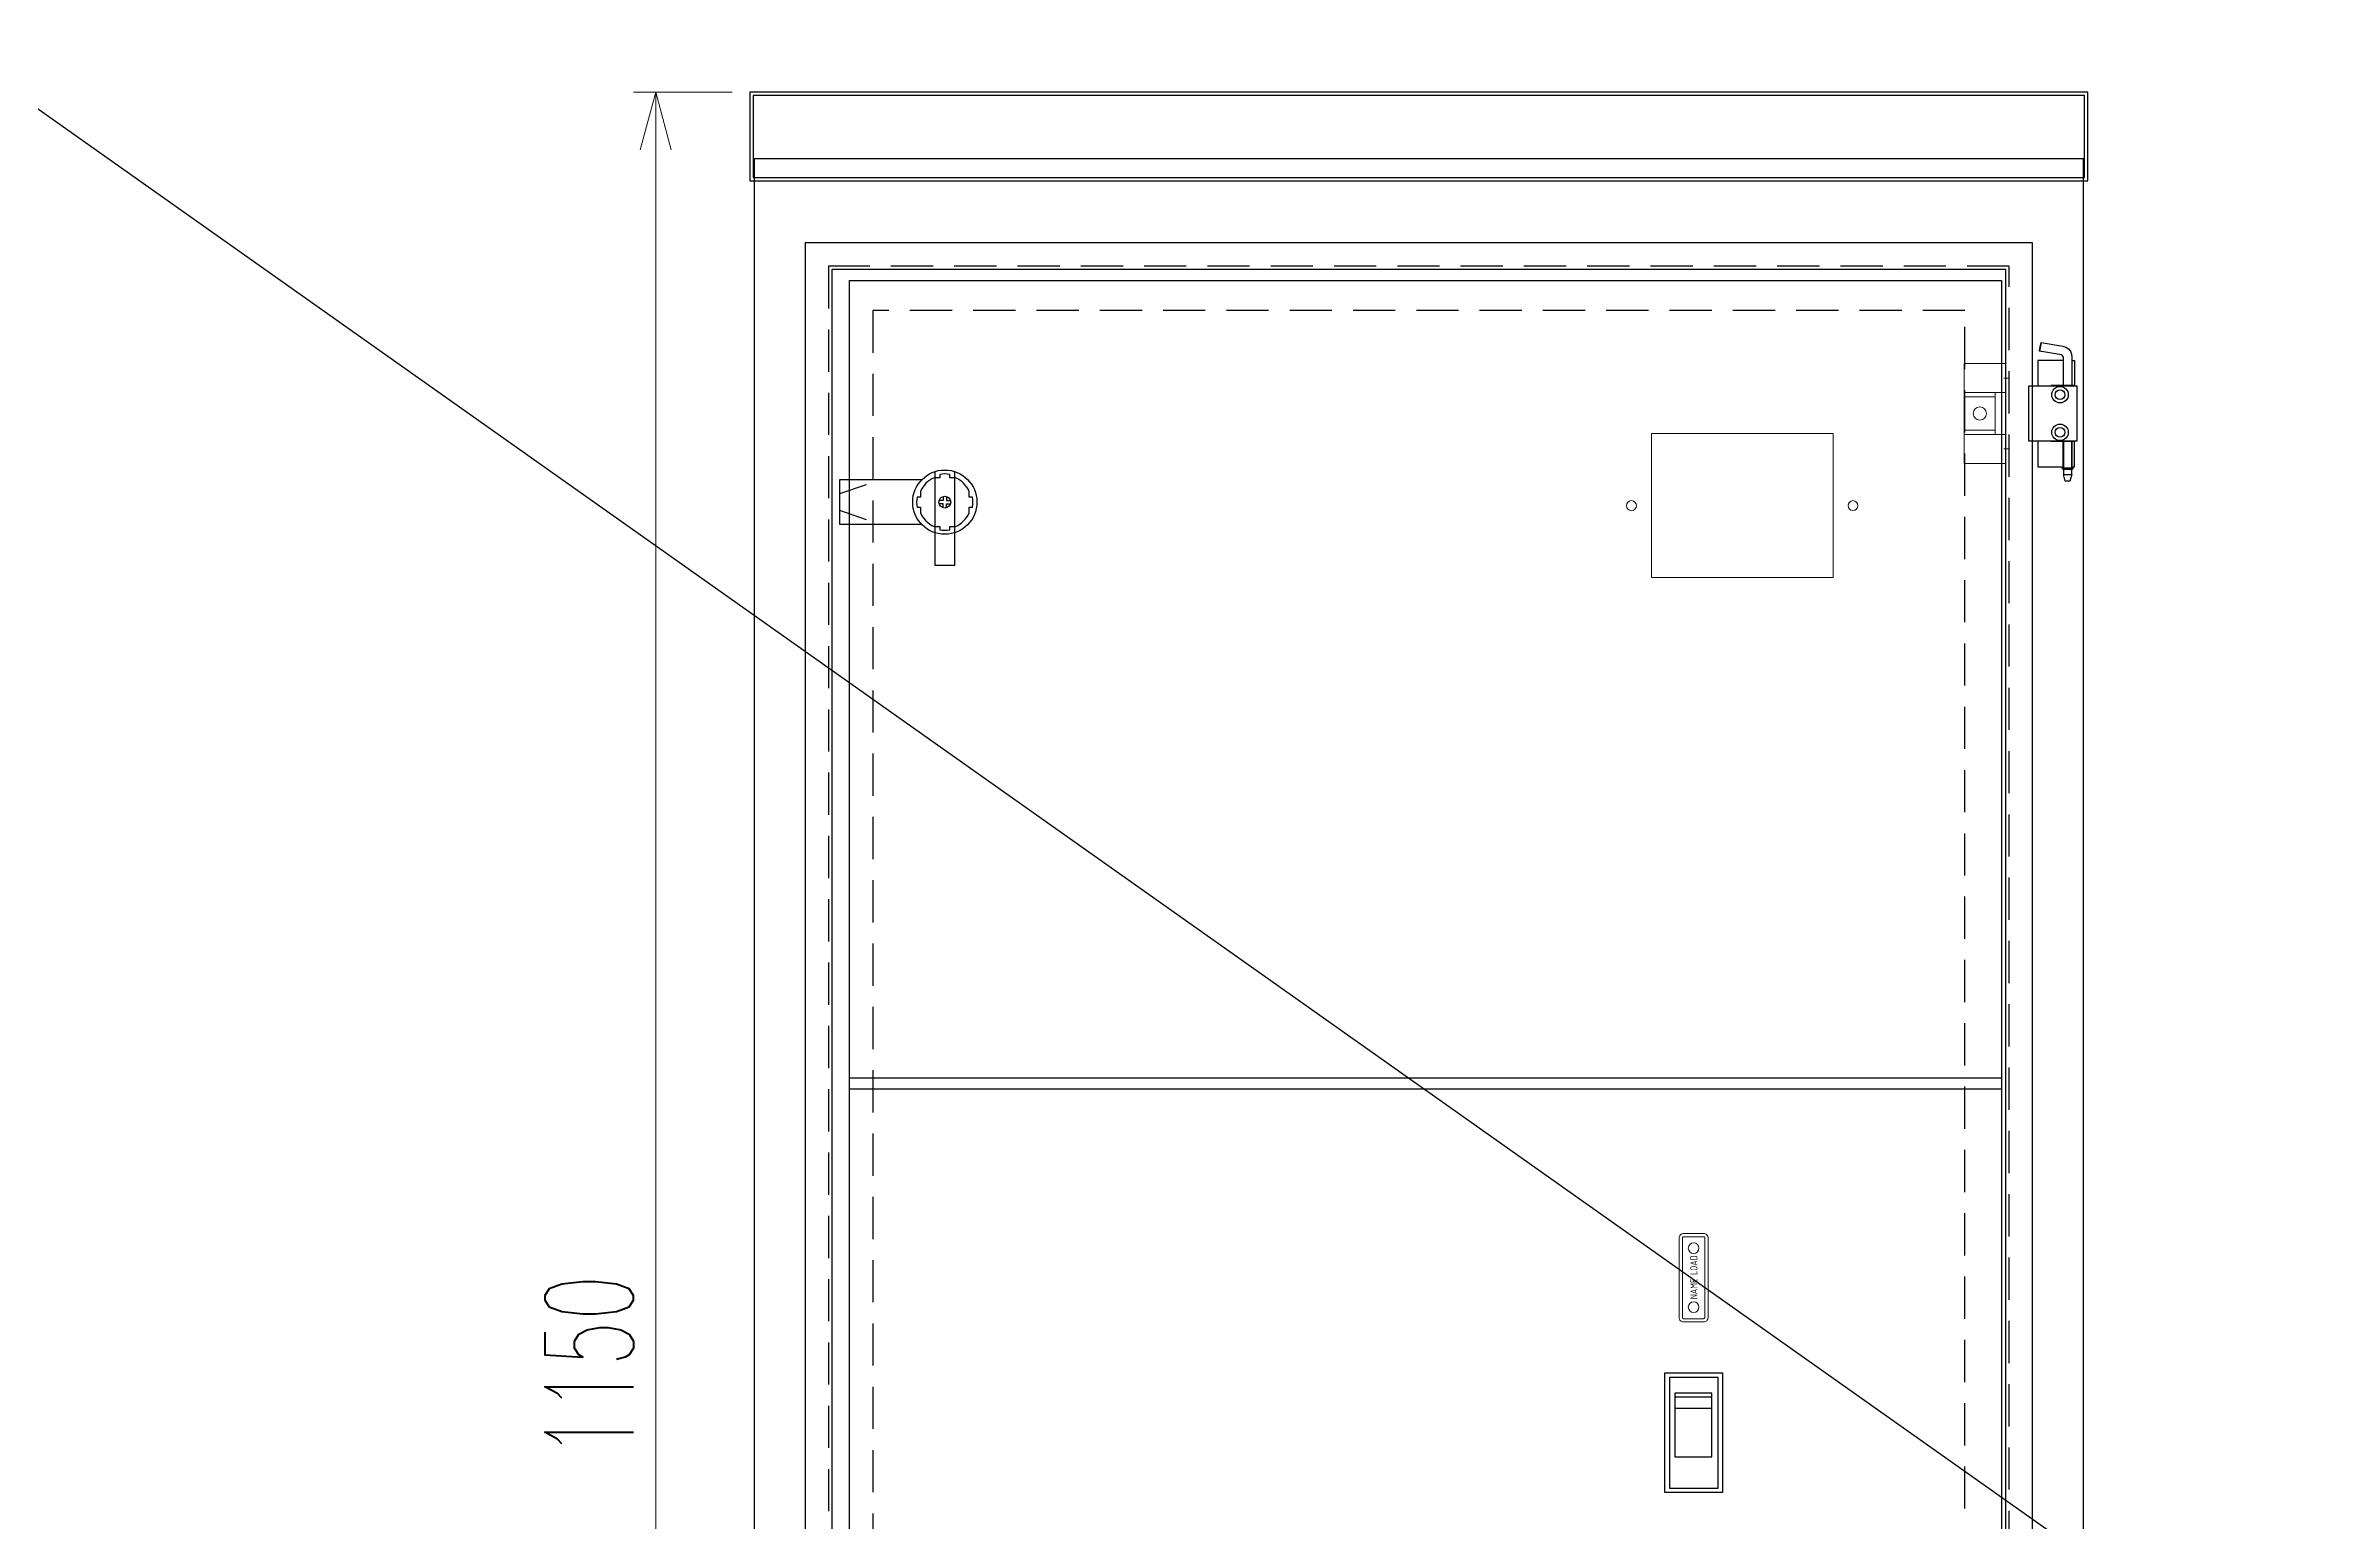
# Model space of a CAD drawing. Header units: millimetres. Extents: x -208796 to -83323, y 30910 to 103951.
# Drawn here: x -112194 to -111165, y 39835 to 40501 of the extents above; entities that cross this region are included whole.
import ezdxf
from ezdxf.enums import TextEntityAlignment as Align

# ---------------------------------------------------------------- set-up
doc = ezdxf.new("R2010")
doc.units = ezdxf.units.MM
doc.header["$LTSCALE"] = 3
doc.linetypes.add('ACAD_ISO04W100', pattern=[30, 24, -3, 0, -3])
doc.linetypes.add('HIDDEN', pattern=[9.525, 6.35, -3.175])
for name, color, linetype in [('@.DM. NÉT CHÍNH', 7, 'Continuous'), ('@.VISIBLE', 7, 'Continuous'), ('centerline', 6, 'ACAD_ISO04W100'), ('EQUIPMENT', 4, 'Continuous'), ('equipments', 2, 'Continuous')]:
    doc.layers.add(name, color=color, linetype=linetype)
doc.styles.add('Ann_w01', font='romans.shx', dxfattribs={"width": 0.6, "bigfont": 'chineset.shx'})
doc.styles.add('WD_IEC', font='isocp2.shx')
doc.dimstyles.new('Dim 01_SC20', dxfattribs={"dimscale": 20, "dimtxt": 2, "dimasz": 1.3, "dimexe": 0.5, "dimexo": 0.5, "dimgap": 0.5, "dimtad": 1, "dimdec": 1, "dimzin": 12, "dimdsep": 46, "dimtxsty": 'Ann_w01', "dimblk": 'OPEN30', "dimcen": 1.5, "dimclrd": 6, "dimclre": 6, "dimclrt": 3, "dimadec": 1, "dimazin": 3, "dimtm": 1e-09, "dimtfac": 1, "dimtdec": 1, "dimtix": 1, "dimtmove": 0, "dimatfit": 3, "dimldrblk": 'OPEN30', "dimfxl": 0, "dimtolj": 1, "dimlwd": 20, "dimlwe": 20, "dimarcsym": 0})

# ---------------------------------------------------------------- blocks, each defined once
blk = doc.blocks.new('HL025-2.2 Front')
at = {"layer": 'centerline', "lineweight": 0}
for p, q in [((12.8, 16), (10.8, 16)), ((12.8, -16), (10.8, -16))]:
    blk.add_line(p, q, dxfattribs=at)
at = {"layer": 'equipments', "lineweight": 0}
for p, q in [((7, 9.5), (-7, 9.5)), ((11.8, 9.5), (-7, 9.5)), ((7, 7.5), (-7, 7.5)), ((7, -7.5), (-7, -7.5)), ((7, -9.5), (-7, -9.5)), ((11.8, -9.5), (-7, -9.5))]:
    blk.add_line(p, q, dxfattribs=at)
for points in [[(11.8, 9.5), (11.8, 22.5), (-7, 22.5), (-7, -22.5), (11.8, -22.5), (11.8, -9.5)], [(7, -7.5), (7, -7.5), (7, 7.5), (7, 7.5)]]:
    blk.add_lwpolyline(points, dxfattribs=at)
for points in [[(7, 9.5), (-7, 9.5), (-7, 7.5), (7, 7.5)], [(7, -9.5), (-7, -9.5), (-7, -7.5), (7, -7.5)]]:
    blk.add_lwpolyline(points, close=True, dxfattribs=at)
blk.add_circle((0, 0), 3, dxfattribs=at)
blk = doc.blocks.new('MS406')
at = {"layer": 'EQUIPMENT', "color": 8}
blk.add_lwpolyline([(-11, 4.8), (-11, 2.2), (-12.5, 2.2, 0.088933), (-12.5, -2.3), (-11, -2.3), (-11, -4.8, 0.189345), (-4.8, -11), (-2.3, -11), (-2.3, -12.5, 0.088933), (2.2, -12.5), (2.2, -11), (4.8, -11, 0.189345), (11, -4.8), (11, -2.3), (12.5, -2.3, 0.088933), (12.5, 2.2), (11, 2.2), (11, 4.8, 0.189345), (4.8, 11), (2.2, 11), (2.2, 12.5, 0.088933), (-2.3, 12.5), (-2.3, 11), (-4.8, 11, 0.189345)], format="xyb", close=True, dxfattribs=at)
at = {"layer": 'EQUIPMENT'}
for points in [[(-4.5, 13.8), (-4.5, -28.5), (4.5, -28.5), (4.5, 13.8)], [(-10.5, 10), (-47.5, 10), (-47.5, -10), (-10.5, -10)], [(-35.5, 7.8), (-47.5, 3.7)], [(-0.8, 2.5), (-0.8, 0.8), (-2.5, 0.8)], [(0.8, 2.5), (0.8, 0.8), (2.5, 0.8)], [(-47.5, -3.7), (-35.5, -7.8)], [(-0.8, -2.5), (-0.8, -0.8), (-2.5, -0.8)], [(0.8, -2.5), (0.8, -0.8), (2.5, -0.8)]]:
    blk.add_lwpolyline(points, dxfattribs=at)
for radius in [14.5, 2.67]:
    blk.add_circle((0, 0), radius, dxfattribs=at)
blk = doc.blocks.new('_Open30')
at = {"color": 0, "linetype": 'ByBlock', "lineweight": -2}
for p, q in [((-1, 0.268), (0, 0)), ((0, 0), (-1, -0.268)), ((0, 0), (-1, 0))]:
    blk.add_line(p, q, dxfattribs=at)
blk = doc.blocks.new('*D117')
at = {"layer": '@.VISIBLE', "color": 6, "lineweight": 20}
for p, q in [((1241.1, 2448.5), (1196.6, 2448.5)), ((1206.6, 1324.5), (1206.6, 2422.5)), ((1241.1, 1298.5), (1196.6, 1298.5))]:
    blk.add_line(p, q, dxfattribs=at)
at = {"layer": 'Defpoints', "color": 0}
for p in [(1206.6, 2448.5), (1251.1, 2448.5), (1251.1, 1298.5)]:
    blk.add_point(p, dxfattribs=at)
at = {"layer": '@.VISIBLE', "color": 6, "lineweight": 20, "xscale": 26, "yscale": 26, "zscale": 26}
for p, rotation in [((1206.6, 2448.5), 90), ((1206.6, 1298.5), 270)]:
    blk.add_blockref('_Open30', p, dxfattribs=dict(at, rotation=rotation))
at = {"layer": '@.VISIBLE', "color": 3, "insert": (1176.6, 1873.5), "char_height": 40, "attachment_point": 5, "rotation": 90, "style": 'Ann_w01'}
blk.add_mtext('\\A1;1150', dxfattribs=at)
blk = doc.blocks.new('HL036-1 Front')
at = {"layer": 'EQUIPMENT', "linetype": 'Continuous'}
for points in [[(4.7, 12.5), (4.7, 25.5), (4.5, 25.9), (4.2, 26.3), (3.8, 26.5), (-6, 28.2), (-5.7, 30.1), (-5.3, 32.1), (-6, 28.2)], [(-5.3, 32.1), (4.5, 30.4), (5.9, 29.9), (7, 29.2), (7.9, 28.1), (8.4, 26.8), (8.6, 25.5), (8.6, 12.5)], [(4.7, 24), (-6.8, 24), (-6.8, 12.5)], [(8.6, 24), (9.7, 24), (9.7, 12.6), (-1, 12.6), (-1, 12.5)], [(4.6, 24), (4.6, 12.6)], [(-6.8, -12.5), (-6.8, -24), (4.7, -24)], [(8.6, -24), (9.7, -24), (9.7, -12.6), (-1, -12.6), (-1, -12.5)], [(4.6, -24), (4.6, -12.6)], [(4.7, -12.5), (4.7, -24.5), (8.6, -24.5), (8.6, -12.5)], [(8.7, -24), (8.7, -12.6)], [(8.6, -27.5), (8.6, -25.2), (4.7, -25.2), (4.7, -27.5)], [(5.2, -24.5), (5.2, -24.5)], [(5.2, -25.1), (5.2, -25.2)], [(8.1, -24.5), (8.1, -24.5)], [(8.1, -25.1), (8.1, -25.2)]]:
    blk.add_lwpolyline(points, dxfattribs=at)
at = {"layer": 'EQUIPMENT', "color": 8, "linetype": 'Continuous'}
blk.add_lwpolyline([(-10.8, -12.5), (-10.8, 12.5), (10.8, 12.5), (10.8, -12.5)], close=True, dxfattribs=at)
at = {"layer": 'EQUIPMENT', "linetype": 'Continuous'}
for points in [[(4.3, -24.5), (9, -24.5), (9, -25.1), (4.3, -25.1)], [(5.6, -30.5), (4.7, -27.5), (8.6, -27.5), (7.7, -30.5)]]:
    blk.add_lwpolyline(points, close=True, dxfattribs=at)
at = {"layer": 'EQUIPMENT', "color": 8, "linetype": 'Continuous'}
for centre, radius in [((3.2, 8.5), 3.75), ((3.2, 8.5), 2.25), ((3.2, -8.5), 3.75), ((3.2, -8.5), 2.25)]:
    blk.add_circle(centre, radius, dxfattribs=at)
blk = doc.blocks.new('*U146')
for p, q in [((1120.2, -3300), (1103.6, -3300)), ((1103.6, -3300), (1103.6, -3328.7)), ((1103.6, -3301.7), (1120.2, -3301.7)), ((1120.2, -3328.7), (1120.2, -3300)), ((1103.6, -3306.8), (1120.2, -3306.8)), ((1103.6, -3328.7), (1120.2, -3328.7))]:
    blk.add_line(p, q)
at = {"color": 1}
blk.add_lwpolyline([(1099.1, -3290.9), (1125.1, -3290.9), (1125.1, -3344.9), (1099.1, -3344.9)], close=True, dxfattribs=at)
at = {"color": 3}
blk.add_lwpolyline([(1101.1, -3342.9), (1123.1, -3342.9), (1123.1, -3292.9), (1101.1, -3292.9)], close=True, dxfattribs=at)
blk = doc.blocks.new('*U298')
at = {"color": 7, "lineweight": 9}
blk.add_lwpolyline([(58246.6, 22747.7), (58210.6, 22747.7, 0.414214), (58208.6, 22745.7), (58208.6, 22736.7, 0.414214), (58210.6, 22734.7), (58246.6, 22734.7, 0.414214), (58248.6, 22736.7), (58248.6, 22745.7, 0.414214)], format="xyb", close=True, dxfattribs=at)
blk.add_lwpolyline([(58246.6, 22747.7), (58210.6, 22747.7, 0.414214), (58208.6, 22745.7), (58208.6, 22736.7, 0.414214), (58210.6, 22734.7), (58246.6, 22734.7, 0.414214), (58248.6, 22736.7), (58248.6, 22745.7, 0.414214)], format="xyb", close=True, dxfattribs=at)
at = {"color": 6, "linetype": 'HIDDEN', "lineweight": 9, "ltscale": 10}
blk.add_lwpolyline([(58246.6, 22746.2), (58210.6, 22746.2, 0.414214), (58210.1, 22745.7), (58210.1, 22736.7, 0.414214), (58210.6, 22736.2), (58246.6, 22736.2, 0.414214), (58247.1, 22736.7), (58247.1, 22745.7, 0.414214)], format="xyb", close=True, dxfattribs=at)
blk.add_lwpolyline([(58246.6, 22746.2), (58210.6, 22746.2, 0.414214), (58210.1, 22745.7), (58210.1, 22736.7, 0.414214), (58210.6, 22736.2), (58246.6, 22736.2, 0.414214), (58247.1, 22736.7), (58247.1, 22745.7, 0.414214)], format="xyb", close=True, dxfattribs=at)
at = {"linetype": 'ByBlock', "lineweight": 9}
for centre in [(58215.3, 22741.2), (58241.9, 22741.2)]:
    blk.add_circle(centre, 2.4, dxfattribs=at)
at = {"style": 'WD_IEC', "width": 0.9}
blk.add_text('NAME LOAD', height=3.2, dxfattribs=at).set_placement((58228.8, 22741.1), align=Align.MIDDLE_CENTER)
blk.add_text('NAME LOAD', height=3.2, dxfattribs=at).set_placement((58228.8, 22741.1), align=Align.MIDDLE_CENTER)
blk = doc.blocks.new('A$C77b30689')
at = {"color": 6, "linetype": 'Continuous', "lineweight": 0}
blk.add_lwpolyline([(93.2, 65), (11.2, 65), (11.2, 0), (93.2, 0)], close=True, dxfattribs=at)
at = {"color": 6, "lineweight": 0}
for centre in [(2.2, 32.5), (102.2, 32.5)]:
    blk.add_circle(centre, 2.25, dxfattribs=at)
blk = doc.blocks.new('*U111')
at = {"layer": '@.VISIBLE', "color": 1}
for points in [[(1249.1, 2408.52), (1853.1, 2408.52), (1853.1, 2448.52), (1249.1, 2448.52)], [(1250.6, 2410.02), (1851.6, 2410.02), (1851.6, 2447.02), (1250.6, 2447.02)]]:
    blk.add_lwpolyline(points, close=True, dxfattribs=at)
at = {"layer": '@.VISIBLE'}
blk.add_lwpolyline([(1251.1, 1298.52), (1851.1, 1298.52), (1851.1, 2418.52), (1251.1, 2418.52)], close=True, dxfattribs=at)
at = {"layer": '@.VISIBLE', "color": 6}
for points in [[(1274.1, 1321.52), (1828.1, 1321.52), (1828.1, 2380.52), (1274.1, 2380.52)], [(1286.1, 1333.52), (1816.1, 1333.52), (1816.1, 2368.52), (1286.1, 2368.52)]]:
    blk.add_lwpolyline(points, close=True, dxfattribs=at)
at = {"layer": '@.VISIBLE', "color": 6, "linetype": 'HIDDEN'}
for points in [[(1284.6, 1332.02), (1817.6, 1332.02), (1817.6, 2370.02), (1284.6, 2370.02)], [(1304.6, 1352.02), (1797.6, 1352.02), (1797.6, 2350.02), (1304.6, 2350.02)]]:
    blk.add_lwpolyline(points, close=True, dxfattribs=at)
at = {"layer": '@.VISIBLE', "color": 4}
blk.add_lwpolyline([(1294.1, 2363.52), (1814.1, 2363.52), (1814.1, 1338.52), (1294.1, 1338.52)], close=True, dxfattribs=at)
at = {"layer": 'EQUIPMENT'}
blk.add_blockref('MS406', (1337.1, 2263.52), dxfattribs=at)
at = {"layer": 'equipments'}
for name, p in [('HL036-1 Front', (1837.3, 2303.52)), ('HL025-2.2 Front', (1804.3, 2303.52))]:
    blk.add_blockref(name, p, dxfattribs=at)
at = {"layer": '@.VISIBLE'}
dim = blk.add_linear_dim(base=(1206.61, 2448.52), p1=(1251.1, 1298.52), p2=(1251.1, 2448.52), angle=90, dimstyle='Dim 01_SC20', dxfattribs=at)
dim.commit()
dim.dimension.update_dxf_attribs({"geometry": '*D117', "text_midpoint": (1176.61, 1873.52)})

msp = doc.modelspace()

# ---------------------------------------------------------------- linework, layer by layer
msp.add_line((-113374.41, 41304.83), (-108473.91, 37839.83))
at = {"layer": '@.DM. NÉT CHÍNH', "color": 4}
for p, q in [((-111311.52, 40035.38), (-111831.52, 40035.38)), ((-111311.52, 40030.38), (-111831.52, 40030.38))]:
    msp.add_line(p, q, dxfattribs=at)

# ---------------------------------------------------------------- block references
at = {"color": 3}
msp.add_blockref('A$C77b30689', (-111480.77, 40261.33), dxfattribs=at)
at = {"rotation": 90}
msp.add_blockref('*U298', (-88709.31, -18283.24), dxfattribs=at)
msp.add_blockref('*U146', (-112562.55, 43193.25))
at = {"layer": '@.VISIBLE'}
msp.add_blockref('*U111', (-113125.62, 38031.89), dxfattribs=at)

doc.saveas('drawing.dxf')
